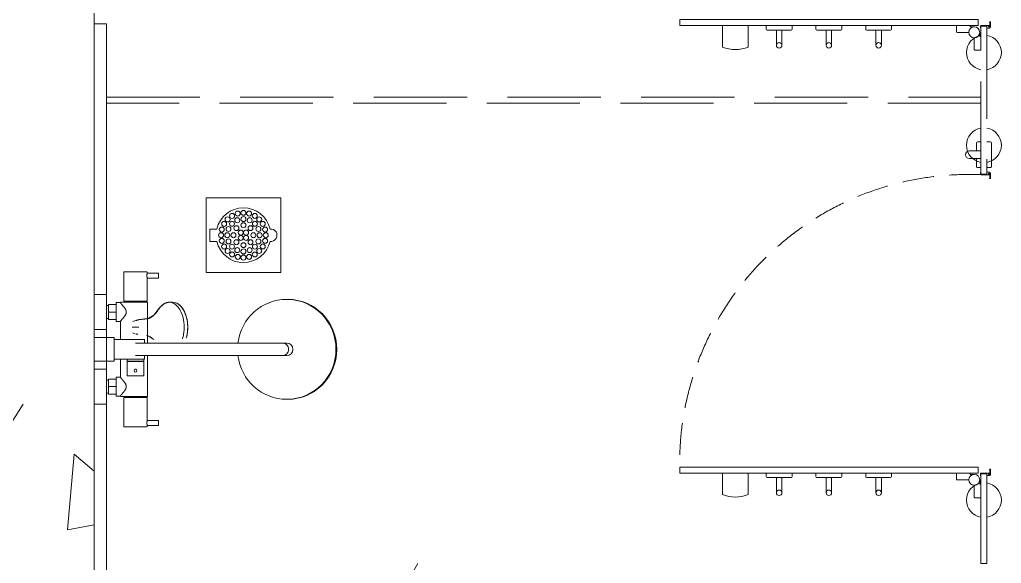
# Model space of a CAD drawing. Header units: millimetres. Extents: x -1834842 to 700335, y -490313101 to 518363.
# Drawn here: x -1241722 to -1239748, y 320934 to 322028 of the extents above; entities that cross this region are included whole.
import ezdxf

# ---------------------------------------------------------------- set-up
doc = ezdxf.new("R2010")
doc.units = ezdxf.units.MM
doc.header["$LTSCALE"] = 0.5
doc.linetypes.add('DASHED', pattern=[19.05, 12.7, -6.35])
doc.linetypes.add('IDA - Hidden 065', pattern=[537.5, 375, -162.5])
doc.layers.get('0').update_dxf_attribs({"color": 8})
for name, color, linetype, lineweight in [('0-1', 8, 'Continuous', 5), ('A-_WALL----_H-1', 7, 'Continuous', 9), ('A_--------_E-', 7, 'Continuous', 9)]:
    doc.layers.add(name, color=color, linetype=linetype, lineweight=lineweight)
doc.layers.add('0-LOWER ROOF', color=7, linetype='Continuous')
for name, color, linetype, lineweight, true_color in [('A-_DETA----_E-2', 6, 'IDA - Hidden 065', 9, 0xff00ff), ('A-_FLOR----_E', 6, 'Continuous', 9, 0xff00ff), ('A-_WALL----_H-2', 9, 'Continuous', 9, 0x808080), ('A-_WALLPRTN_E-1', 6, 'Continuous', 18, 0xff00ff), ('M-_SANIFIXR_E', 6, 'Continuous', 9, 0xff00ff)]:
    doc.layers.add(name, color=color, linetype=linetype, lineweight=lineweight, true_color=true_color)

# ---------------------------------------------------------------- blocks, each defined once
blk = doc.blocks.new('1599_DB_A_BLK3_1STGD_R21_rvt-2-BLK 2 LOWER ROOF PLAN')
at = {"color": 8}
for p, q in [((-166548.3, -29148.9), (-166548.3, -29105.9)), ((-166534.7, -29105.9), (-166482.7, -29105.9)), ((-166496.3, -29105.9), (-166496.3, -29148.9)), ((-166460.2, -29105.9), (-166460.2, -29112.9)), ((-166458.2, -29114.9), (-166410.2, -29114.9)), ((-166439.7, -29145.4), (-166439.7, -29114.9)), ((-166428.7, -29145.4), (-166428.7, -29114.9)), ((-166408.2, -29112.9), (-166408.2, -29105.9)), ((-166360.2, -29105.9), (-166360.2, -29112.9)), ((-166308.2, -29105.9), (-166360.2, -29105.9)), ((-166358.2, -29114.9), (-166310.2, -29114.9)), ((-166339.7, -29145.4), (-166339.7, -29114.9)), ((-166328.7, -29145.4), (-166328.7, -29114.9)), ((-166308.2, -29112.9), (-166308.2, -29105.9)), ((-166260.2, -29105.9), (-166260.2, -29112.9)), ((-166258.2, -29114.9), (-166210.2, -29114.9)), ((-166239.7, -29145.4), (-166239.7, -29114.9)), ((-166228.7, -29145.4), (-166228.7, -29114.9)), ((-166208.2, -29112.9), (-166208.2, -29105.9)), ((-166037.4, -29341.5), (-166037.4, -29358)), ((-166028.4, -29339.5), (-166035.4, -29339.5)), ((-166016.4, -29339.5), (-166009.4, -29339.5)), ((-166007.4, -29341.5), (-166007.4, -29389.5)), ((-166028.4, -29358), (-166051.9, -29358)), ((-166028.4, -29373), (-166051.9, -29373)), ((-166037.4, -29373), (-166037.4, -29389.5)), ((-166028.4, -29391.5), (-166035.4, -29391.5)), ((-166016.4, -29391.5), (-166009.4, -29391.5)), ((-166548.3, -30048.9), (-166548.3, -30005.9)), ((-166534.7, -30005.9), (-166482.7, -30005.9)), ((-166496.3, -30005.9), (-166496.3, -30048.9)), ((-166460.2, -30005.9), (-166460.2, -30012.9)), ((-166458.2, -30014.9), (-166410.2, -30014.9)), ((-166439.7, -30045.4), (-166439.7, -30014.9)), ((-166428.7, -30045.4), (-166428.7, -30014.9)), ((-166408.2, -30012.9), (-166408.2, -30005.9)), ((-166360.2, -30005.9), (-166360.2, -30012.9)), ((-166308.2, -30005.9), (-166360.2, -30005.9)), ((-166358.2, -30014.9), (-166310.2, -30014.9)), ((-166339.7, -30045.4), (-166339.7, -30014.9)), ((-166328.7, -30045.4), (-166328.7, -30014.9)), ((-166308.2, -30012.9), (-166308.2, -30005.9)), ((-166260.2, -30005.9), (-166260.2, -30012.9)), ((-166258.2, -30014.9), (-166210.2, -30014.9)), ((-166239.7, -30045.4), (-166239.7, -30014.9)), ((-166228.7, -30045.4), (-166228.7, -30014.9)), ((-166208.2, -30012.9), (-166208.2, -30005.9))]:
    blk.add_line(p, q, dxfattribs=at)
for points in [[(-166034.2, -29093.9), (-166634.2, -29093.9), (-166634.2, -29105.9), (-166034.2, -29105.9)], [(-166034.2, -29993.9), (-166634.2, -29993.9), (-166634.2, -30005.9), (-166034.2, -30005.9)]]:
    blk.add_lwpolyline(points, close=True, dxfattribs=at)
for points in [[(-166052.9, -29119.4), (-166075.9, -29119.4, -0.414214), (-166077.9, -29117.4), (-166077.9, -29105.9), (-166050.4, -29105.9), (-166050.4, -29108.3), (-166041.9, -29108.3)], [(-166041.9, -29130.4), (-166041.9, -29153.4, 0.414214), (-166039.9, -29155.4), (-166028.4, -29155.4), (-166028.4, -29127.9), (-166030.8, -29127.9), (-166030.8, -29119.4)], [(-166052.9, -30019.4), (-166075.9, -30019.4, -0.414214), (-166077.9, -30017.4), (-166077.9, -30005.9), (-166050.4, -30005.9), (-166050.4, -30008.3), (-166041.9, -30008.3)], [(-166041.9, -30030.4), (-166041.9, -30053.4, 0.414214), (-166039.9, -30055.4), (-166028.4, -30055.4), (-166028.4, -30027.9), (-166030.8, -30027.9), (-166030.8, -30019.4)]]:
    blk.add_lwpolyline(points, format="xyb", dxfattribs=at)
for points in [[(-166009.1, -29099.9, 0.291473), (-166010.2, -29098.1, 1), (-166010.7, -29099.1, -0.291473), (-166010.3, -29099.9), (-166010.3, -29107.6, -0.350085), (-166012.1, -29108.9, -1), (-166012.1, -29106.4), (-166012.1, -29105.9), (-166028.6, -29105.9, 0.414214), (-166029.1, -29106.4), (-166029.1, -29109.9, 0.327538), (-166028.4, -29110.9), (-166028.4, -29107.1), (-166016.4, -29107.1), (-166016.4, -29109.9, 0.414214), (-166015.4, -29110.9), (-166012.1, -29110.9, 0.414214), (-166009.1, -29107.9)], [(-166009.1, -29411.7, -0.291473), (-166010.2, -29413.5, -1), (-166010.7, -29412.5, 0.291473), (-166010.3, -29411.7), (-166010.3, -29404, 0.350085), (-166012.1, -29402.7, 1), (-166012.1, -29405.2), (-166012.1, -29405.7), (-166028.6, -29405.7, -0.414214), (-166029.1, -29405.2), (-166029.1, -29401.7, -0.327538), (-166028.4, -29400.7), (-166028.4, -29404.5), (-166016.4, -29404.5), (-166016.4, -29401.7, -0.414214), (-166015.4, -29400.7), (-166012.1, -29400.7, -0.414214), (-166009.1, -29403.7)], [(-166009.1, -29999.9, 0.291473), (-166010.2, -29998.1, 1), (-166010.7, -29999.1, -0.291473), (-166010.3, -29999.9), (-166010.3, -30007.6, -0.350085), (-166012.1, -30008.9, -1), (-166012.1, -30006.4), (-166012.1, -30005.9), (-166028.6, -30005.9, 0.414214), (-166029.1, -30006.4), (-166029.1, -30009.9, 0.327538), (-166028.4, -30010.9), (-166028.4, -30007.1), (-166016.4, -30007.1), (-166016.4, -30009.9, 0.414214), (-166015.4, -30010.9), (-166012.1, -30010.9, 0.414214), (-166009.1, -30007.9)]]:
    blk.add_lwpolyline(points, format="xyb", close=True, dxfattribs=at)
for centre, radius in [((-166041.9, -29119.4), 11), ((-166434.2, -29145.4), 5.5), ((-166334.2, -29145.4), 5.5), ((-166234.2, -29145.4), 5.5), ((-166041.9, -30019.4), 11), ((-166434.2, -30045.4), 5.5), ((-166334.2, -30045.4), 5.5), ((-166234.2, -30045.4), 5.5)]:
    blk.add_circle(centre, radius, dxfattribs=at)
for centre, radius, start, end in [((-166458.2, -29112.9), 2, 180, 270), ((-166410.2, -29112.9), 2, 270, 0), ((-166358.2, -29112.9), 2, 180, 270), ((-166310.2, -29112.9), 2, 270, 0), ((-166258.2, -29112.9), 2, 180, 270), ((-166210.2, -29112.9), 2, 270, 0), ((-166022.4, -29160), 35, 99.8709, 260.1291), ((-166022.4, -29160), 35, 279.8709, 80.1291), ((-166522.3, -29083.8), 70.1, 248.2289, 291.7711), ((-166022.4, -29346.5), 35, 99.8709, 260.1291), ((-166022.4, -29346.5), 35, 279.8709, 80.1291), ((-166035.4, -29341.5), 2, 90, 180), ((-166009.4, -29341.5), 2, 0, 90), ((-166051.9, -29365.5), 7.5, 90, 270), ((-166035.4, -29389.5), 2, 180, 270), ((-166009.4, -29389.5), 2, 270, 0), ((-166458.2, -30012.9), 2, 180, 270), ((-166410.2, -30012.9), 2, 270, 0), ((-166358.2, -30012.9), 2, 180, 270), ((-166310.2, -30012.9), 2, 270, 0), ((-166258.2, -30012.9), 2, 180, 270), ((-166210.2, -30012.9), 2, 270, 0), ((-166022.4, -30060), 35, 99.8709, 260.1291), ((-166022.4, -30060), 35, 279.8709, 80.1291), ((-166522.3, -29983.8), 70.1, 248.2289, 291.7711)]:
    blk.add_arc(centre, radius, start, end, dxfattribs=at)
at = {"color": 8, "linetype": 'DASHED', "ltscale": 10}
blk.add_arc((-166053.5, -29986), 580.8, 87.4769, 180.7806, dxfattribs=at)
at = {"layer": 'A-_DETA----_E-2', "color": 8}
for p, q in [((-166028.4, -29405.9), (-166028.4, -29105.9)), ((-166028.4, -29105.9), (-166016.4, -29105.9)), ((-166016.4, -29105.9), (-166016.4, -29405.9)), ((-167786.4, -29261.9), (-167786.4, -29249.9)), ((-167786.4, -29249.9), (-166028.4, -29249.9)), ((-166028.4, -29249.9), (-166028.4, -29261.9)), ((-166028.4, -29261.9), (-167786.4, -29261.9)), ((-166016.4, -29405.9), (-166028.4, -29405.9)), ((-166016.4, -30005.9), (-166028.4, -30005.9)), ((-166028.4, -30005.9), (-166028.4, -30187.4)), ((-166016.4, -30187.4), (-166016.4, -30005.9)), ((-166028.4, -30187.4), (-166016.4, -30187.4))]:
    blk.add_line(p, q, dxfattribs=at)
at = {"layer": 'A-_FLOR----_E', "color": 8}
blk.add_line((-167811.4, -27152.4), (-167811.4, -32402.4), dxfattribs=at)
at = {"layer": 'A-_WALL----_H-1', "color": 8}
blk.add_line((-167160.5, -30187.4), (-167183.8, -30227.7), dxfattribs=at)
at = {"layer": 'A-_WALL----_H-2', "color": 8}
for p, q in [((-167954.1, -29867.5), (-167999.1, -29938.2)), ((-167852, -29968), (-167865.3, -30119.9)), ((-167852, -29968), (-167811.4, -30002.1)), ((-167865.2, -30119.9), (-167811.4, -30109.9))]:
    blk.add_line(p, q, dxfattribs=at)
at = {"layer": 'A-_WALLPRTN_E-1', "color": 8}
for p, q in [((-167811.4, -26652.4), (-167811.4, -30162.4)), ((-167811.4, -29102.4), (-167811.4, -32402.4)), ((-167786.4, -29102.4), (-167811.4, -29102.4)), ((-167786.4, -32402.4), (-167786.4, -29102.4))]:
    blk.add_line(p, q, dxfattribs=at)
at = {"layer": 'A_--------_E-', "color": 8}
for p, q in [((-167782.4, -29668.9), (-167786.4, -29668.9)), ((-167746.9, -29659.9), (-167746.9, -29661.9)), ((-167709.9, -29661.9), (-167709.9, -29659.9)), ((-167424.3, -29656.4), (-167422.5, -29656.4)), ((-167767.4, -29681.9), (-167782.4, -29681.9)), ((-167786.4, -29694.9), (-167782.4, -29694.9)), ((-167733.9, -29723.9), (-167730, -29725.4)), ((-167702.8, -29729.8), (-167691.5, -29736.8)), ((-167743.4, -29781.4), (-167743.4, -29780.4)), ((-167713.4, -29780.4), (-167713.4, -29781.4)), ((-167786.4, -29818.9), (-167782.4, -29818.9)), ((-167782.4, -29844.9), (-167786.4, -29844.9)), ((-167767.4, -29831.9), (-167782.4, -29831.9)), ((-167746.9, -29853.9), (-167746.9, -29851.9)), ((-167709.9, -29851.9), (-167709.9, -29853.9)), ((-167422.5, -29857.4), (-167424.3, -29857.4))]:
    blk.add_line(p, q, dxfattribs=at)
at = {"layer": 'A_--------_E-', "color": 8, "flags": 128}
for points in [[(-167705.7, -29600.9), (-167728.4, -29600.9), (-167751.9, -29600.9), (-167751.9, -29659.9), (-167728.4, -29659.9), (-167704.9, -29659.9), (-167704.9, -29613.9), (-167682.4, -29613.9), (-167682.4, -29613.7)], [(-167682.4, -29604), (-167682.4, -29603.9), (-167682.4, -29604), (-167682.4, -29603.9), (-167704.9, -29603.9), (-167704.9, -29600.9)], [(-167682.4, -29603.9), (-167682.4, -29613.9), (-167682.4, -29613.7), (-167682.4, -29613.9)], [(-167767.4, -29696.9), (-167782.4, -29696.9), (-167782.4, -29681.9), (-167782.4, -29666.9), (-167767.4, -29666.9)], [(-167758.9, -29661.9), (-167758.9, -29662.7), (-167767.4, -29662.9), (-167767.4, -29700.9), (-167758.9, -29701.1), (-167758.9, -29737)], [(-167653.6, -29662.4), (-167655, -29662.3), (-167656.3, -29662.1), (-167657.6, -29662.1), (-167658.9, -29662), (-167660.2, -29661.9), (-167664.4, -29662.4), (-167668.6, -29663.8), (-167674.4, -29667.6), (-167680.5, -29673.9), (-167686.3, -29681.6), (-167687.7, -29683.4), (-167689.6, -29685.6), (-167691, -29687.2), (-167694.7, -29690.6), (-167695.6, -29691.2), (-167697, -29692.2), (-167700.8, -29694.2), (-167704.6, -29695.3), (-167714.2, -29696.3), (-167725.5, -29698.1), (-167733.9, -29700.8)], [(-167704.1, -29744.4), (-167704.4, -29661.9), (-167728.4, -29661.9)], [(-167630.9, -29703.7), (-167632.1, -29696.1), (-167633.9, -29689), (-167636.4, -29682.4), (-167639.5, -29676.6), (-167643.1, -29671.6), (-167647.1, -29667.6), (-167651.4, -29664.6), (-167656, -29662.8), (-167660.7, -29662.2), (-167671.7, -29665.6), (-167680.5, -29673.9), (-167681.6, -29675.4), (-167691.5, -29687.9), (-167702.8, -29695), (-167711, -29696), (-167716.8, -29696.6), (-167721, -29697.2), (-167724.2, -29697.8), (-167726.4, -29698.3), (-167727.8, -29698.8)], [(-167626.5, -29734.6), (-167624.1, -29723.9), (-167623.3, -29712.4), (-167624.1, -29700.9), (-167626.5, -29690.1), (-167630.1, -29680.8), (-167634.8, -29673.2), (-167640, -29667.7), (-167645.5, -29664.2), (-167651.8, -29662.5), (-167652, -29662.4), (-167659.5, -29661.9)], [(-167633.5, -29675.1), (-167635.6, -29672.3), (-167639.5, -29668.3)], [(-167626.2, -29691.2), (-167629, -29683.2), (-167631.2, -29678.9)], [(-167625.5, -29730.8), (-167624.8, -29727.7), (-167623.3, -29712.4), (-167624.8, -29697), (-167625.5, -29694)], [(-167721.5, -29712.4), (-167721.6, -29712.4), (-167730.2, -29712.4), (-167734.9, -29712.4)], [(-167727.8, -29725.9), (-167726.4, -29726.4), (-167724.2, -29727)], [(-167633.9, -29735.7), (-167632.1, -29728.6), (-167630.9, -29721.1)], [(-167771.4, -29736.9), (-167710.4, -29736.9), (-167710.4, -29744.3)], [(-167728.4, -29744.4), (-167728.3, -29744.4), (-167728.2, -29744.4), (-167728, -29744.4), (-167727.7, -29744.4), (-167727.4, -29744.4), (-167726.9, -29744.4), (-167726.4, -29744.4), (-167725.8, -29744.4), (-167725.2, -29744.4), (-167724.4, -29744.4), (-167723.6, -29744.4), (-167722.7, -29744.4), (-167721.8, -29744.4), (-167720.7, -29744.4), (-167719.6, -29744.4), (-167718.5, -29744.4), (-167717.3, -29744.4), (-167716, -29744.4), (-167714.6, -29744.4), (-167713.2, -29744.4), (-167711.7, -29744.4), (-167710.2, -29744.4), (-167708.7, -29744.4), (-167707, -29744.4), (-167705.4, -29744.4), (-167703.7, -29744.4), (-167701.9, -29744.4), (-167700.2, -29744.4), (-167698.3, -29744.4), (-167696.5, -29744.4), (-167694.6, -29744.4), (-167692.7, -29744.4), (-167690.8, -29744.4), (-167688.8, -29744.4), (-167686.9, -29744.4), (-167684.9, -29744.4), (-167682.9, -29744.4), (-167680.9, -29744.4), (-167678.9, -29744.4), (-167678.4, -29744.4), (-167482.4, -29744.4), (-167480.3, -29744.4), (-167478.3, -29744.4), (-167476.3, -29744.4), (-167474.3, -29744.4), (-167472.2, -29744.4), (-167470.3, -29744.4), (-167468.3, -29744.4), (-167466.3, -29744.4), (-167464.4, -29744.4), (-167462.5, -29744.4), (-167460.7, -29744.4), (-167458.8, -29744.4), (-167457.1, -29744.4), (-167455.3, -29744.4), (-167453.6, -29744.4), (-167451.9, -29744.4), (-167450.3, -29744.4), (-167448.8, -29744.4), (-167447.3, -29744.4), (-167445.8, -29744.4), (-167444.4, -29744.4), (-167443.1, -29744.4), (-167441.8, -29744.4), (-167440.6, -29744.4), (-167439.5, -29744.4), (-167438.4, -29744.4), (-167437.4, -29744.4), (-167436.5, -29744.4), (-167435.7, -29744.4), (-167434.9, -29744.4), (-167434.2, -29744.4), (-167433.6, -29744.4), (-167433, -29744.4), (-167432.9, -29744.4), (-167424.3, -29744.4)], [(-167695.6, -29733.6), (-167698.8, -29731.5), (-167701.6, -29730.2), (-167706, -29729.2)], [(-167710.4, -29769.5), (-167710.4, -29776.9), (-167771.4, -29776.9)], [(-167758.9, -29851.9), (-167758.9, -29851.1), (-167767.4, -29850.9), (-167767.4, -29812.9), (-167758.9, -29812.7), (-167758.9, -29776.7)], [(-167711.4, -29776.9), (-167711.4, -29780.4), (-167728.4, -29780.4), (-167745.4, -29780.4), (-167745.4, -29776.9)], [(-167727.9, -29769.4), (-167728.2, -29769.4), (-167728.3, -29769.4), (-167728.4, -29769.4)], [(-167728.4, -29769.4), (-167728.3, -29769.4), (-167728.2, -29769.4), (-167727.9, -29769.4), (-167727.6, -29769.4), (-167727.3, -29769.4), (-167726.8, -29769.4), (-167726.3, -29769.4), (-167725.7, -29769.4), (-167725, -29769.4), (-167724.2, -29769.4), (-167723.4, -29769.4), (-167722.5, -29769.4), (-167721.5, -29769.4), (-167720.4, -29769.4), (-167719.3, -29769.4), (-167718.2, -29769.4), (-167716.9, -29769.4), (-167715.6, -29769.4), (-167714.2, -29769.4), (-167712.8, -29769.4), (-167711.3, -29769.4), (-167709.8, -29769.4), (-167708.2, -29769.4), (-167706.6, -29769.4), (-167704.9, -29769.4), (-167703.2, -29769.4), (-167701.5, -29769.4), (-167699.7, -29769.4), (-167697.8, -29769.4), (-167696, -29769.4), (-167694.1, -29769.4), (-167692.2, -29769.4), (-167690.3, -29769.4), (-167688.3, -29769.4), (-167686.3, -29769.4), (-167684.4, -29769.4), (-167682.4, -29769.4), (-167680.4, -29769.4), (-167678.4, -29769.4), (-167482.4, -29769.4), (-167482, -29769.4), (-167480, -29769.4), (-167478, -29769.4), (-167476, -29769.4), (-167473.9, -29769.4), (-167471.9, -29769.4), (-167469.9, -29769.4), (-167468, -29769.4), (-167466, -29769.4), (-167464.1, -29769.4), (-167462.2, -29769.4), (-167460.4, -29769.4), (-167458.6, -29769.4), (-167456.8, -29769.4), (-167455, -29769.4), (-167453.3, -29769.4), (-167451.7, -29769.4), (-167450.1, -29769.4), (-167448.5, -29769.4), (-167447, -29769.4), (-167445.6, -29769.4), (-167444.2, -29769.4), (-167442.9, -29769.4), (-167441.6, -29769.4), (-167440.4, -29769.4), (-167439.3, -29769.4), (-167438.3, -29769.4), (-167437.3, -29769.4), (-167436.4, -29769.4), (-167435.5, -29769.4), (-167434.8, -29769.4), (-167434.1, -29769.4), (-167433.5, -29769.4), (-167432.9, -29769.4), (-167424.3, -29769.4)], [(-167704.1, -29769.4), (-167704.4, -29851.9), (-167728.4, -29851.9)], [(-167767.4, -29816.9), (-167782.4, -29816.9), (-167782.4, -29831.9), (-167782.4, -29846.9), (-167767.4, -29846.9)], [(-167705.7, -29912.9), (-167728.4, -29912.9), (-167751.9, -29912.9), (-167751.9, -29853.9), (-167728.4, -29853.9), (-167704.9, -29853.9), (-167704.9, -29899.9), (-167682.4, -29899.9), (-167682.4, -29900)], [(-167682.4, -29909.9), (-167682.4, -29899.9), (-167682.4, -29900), (-167682.4, -29899.9)], [(-167682.4, -29909.7), (-167682.4, -29909.9), (-167682.4, -29909.7), (-167682.4, -29909.9), (-167704.9, -29909.9), (-167704.9, -29912.9)]]:
    blk.add_lwpolyline(points, dxfattribs=at)
for points in [[(-167786.4, -29716.9), (-167786.4, -29646.9), (-167811.4, -29646.9), (-167811.4, -29716.9)], [(-167771.4, -29732.9), (-167771.4, -29780.9), (-167811.4, -29780.9), (-167811.4, -29732.9)], [(-167728.4, -29809.9), (-167745.4, -29809.9), (-167745.4, -29781.4), (-167728.4, -29781.4), (-167711.4, -29781.4), (-167711.4, -29809.9)], [(-167786.4, -29796.9), (-167786.4, -29866.9), (-167811.4, -29866.9), (-167811.4, -29796.9)]]:
    blk.add_lwpolyline(points, close=True, dxfattribs=at)
at = {"layer": 'A_--------_E-', "color": 8}
for start, end in [(90, 270), (270, 90)]:
    blk.add_arc((-167728.4, -29799.9), 3, start, end, dxfattribs=at)
for centre, major_axis, ratio, start_param, end_param in [((-167653.6, -29712.4), (0, 50), 0.603332, 4.712389, 6.283185), ((-167424.3, -29756.9), (0, 100.5), 0.984808, 0, 1.444986), ((-167424.3, -29756.9), (0, 100.5), 0.984808, 3.141593, 6.283185), ((-167422.5, -29756.9), (0, 100.5), 0.984808, 3.141593, 6.283185), ((-167653.6, -29712.4), (0, 50), 0.603332, 4.31969, 4.712389), ((-167424.3, -29756.9), (0, 12.5), 0.984808, 0, 0.150987), ((-167424.3, -29756.9), (0, 12.5), 0.984808, 3.141593, 6.283185), ((-167424.3, -29756.9), (0, 100.5), 0.984808, 1.696607, 3.141593), ((-167424.3, -29756.9), (0, 12.5), 0.984808, 2.990605, 3.141593)]:
    blk.add_ellipse(centre, major_axis=major_axis, ratio=ratio, start_param=start_param, end_param=end_param, dxfattribs=at)
for points, knots in [([(-167704.9, -29613.9), (-167704.9, -29613.9), (-167704.9, -29613.8), (-167704.9, -29613.6), (-167705, -29613.2), (-167705.1, -29612.7), (-167705.2, -29612.1), (-167705.3, -29611.4), (-167705.3, -29610.6), (-167705.4, -29609.7), (-167705.4, -29608.8), (-167705.4, -29608.1), (-167705.4, -29607.4), (-167705.3, -29606.5), (-167705.2, -29605.6), (-167705.1, -29604.9), (-167704.9, -29604.1), (-167704.9, -29603.9), (-167704.9, -29603.9)], [0, 0, 0, 0, 0.055556, 0.111111, 0.166667, 0.222222, 0.277778, 0.333333, 0.388889, 0.444444, 0.513889, 0.548611, 0.583333, 0.652778, 0.722222, 0.791667, 0.861111, 1, 1, 1, 1]), ([(-167753.6, -29661.9), (-167754.7, -29661.9), (-167756.8, -29661.9), (-167758.9, -29661.9), (-167758.9, -29661.9)], [0.0618589, 0.0618589, 0.0618589, 0.0618589, 0.07922757, 0.09897424, 0.09897424, 0.09897424, 0.09897424]), ([(-167758.9, -29661.9), (-167758.9, -29661.9), (-167756.5, -29661.9), (-167752.7, -29661.9), (-167745.8, -29661.9), (-167734.5, -29661.9), (-167728.4, -29661.9)], [0, 0, 0, 0, 0.01974667, 0.04180364, 0.07040511, 0.09897424, 0.09897424, 0.09897424, 0.09897424]), ([(-167758.9, -29662.7), (-167758.9, -29662.7), (-167758.8, -29662.9), (-167758.5, -29663.4), (-167758.3, -29663.8), (-167758.1, -29664.1), (-167757.8, -29664.4), (-167757.4, -29664.9), (-167756.8, -29665.6), (-167756.1, -29666.4), (-167755.6, -29666.9), (-167755.4, -29667.3), (-167755.1, -29667.6), (-167754.9, -29667.8), (-167754.6, -29668.2), (-167754.1, -29668.8), (-167753.4, -29669.6), (-167752.7, -29670.4), (-167752.2, -29671), (-167751.8, -29671.5), (-167751.5, -29671.9), (-167751.4, -29672.1), (-167751.2, -29672.3), (-167751.1, -29672.5), (-167751, -29672.7), (-167750.7, -29673.1), (-167750.2, -29673.7), (-167749.7, -29674.4), (-167749, -29675.4), (-167748.4, -29676.4), (-167748, -29677.3), (-167747.8, -29677.8), (-167747.6, -29678.3), (-167747.5, -29678.7), (-167747.4, -29679.3), (-167747.2, -29680.3), (-167747.2, -29681.9), (-167747.3, -29683.5), (-167747.4, -29684.5), (-167747.5, -29685.1), (-167747.6, -29685.5), (-167747.8, -29685.9), (-167748, -29686.5), (-167748.4, -29687.4), (-167749, -29688.4), (-167749.7, -29689.4), (-167750.3, -29690.1), (-167750.7, -29690.7), (-167751, -29691.1), (-167751.2, -29691.3), (-167751.3, -29691.5), (-167751.4, -29691.6), (-167751.5, -29691.9), (-167751.8, -29692.3), (-167752.2, -29692.8), (-167752.8, -29693.4), (-167753.4, -29694.2), (-167754.1, -29695), (-167754.7, -29695.6), (-167755, -29696), (-167755.2, -29696.2), (-167755.4, -29696.5), (-167755.7, -29696.8), (-167756.2, -29697.4), (-167756.8, -29698.2), (-167757.4, -29698.9), (-167757.8, -29699.4), (-167758.1, -29699.7), (-167758.3, -29700), (-167758.5, -29700.4), (-167758.9, -29700.9), (-167758.9, -29701.1), (-167758.9, -29701.1)], [-1, -1, -1, -1, -0.944444, -0.916667, -0.902778, -0.888889, -0.875, -0.861111, -0.833333, -0.805556, -0.791667, -0.784722, -0.777778, -0.770833, -0.763889, -0.75, -0.722222, -0.708333, -0.694444, -0.680556, -0.673611, -0.670139, -0.666667, -0.663194, -0.659722, -0.652778, -0.638889, -0.625, -0.611111, -0.583333, -0.569444, -0.5625, -0.555556, -0.548611, -0.541667, -0.527778, -0.5, -0.472222, -0.458333, -0.451389, -0.444444, -0.4375, -0.430556, -0.416667, -0.388889, -0.375, -0.361111, -0.347222, -0.340278, -0.336806, -0.333333, -0.329861, -0.326389, -0.319444, -0.305556, -0.291667, -0.277778, -0.25, -0.236111, -0.229167, -0.222222, -0.215278, -0.208333, -0.194444, -0.166667, -0.138889, -0.125, -0.111111, -0.097222, -0.083333, -0.055556, 0, 0, 0, 0]), ([(-167727.1, -29698.8), (-167726.8, -29698.7), (-167725.8, -29698.3), (-167723.6, -29697.7), (-167720.5, -29697.2), (-167717.1, -29696.7), (-167713.6, -29696.2), (-167711, -29696), (-167708.6, -29695.8), (-167706.6, -29695.6), (-167704.5, -29695.4), (-167702.5, -29695.1), (-167700.8, -29694.5), (-167699.5, -29693.9), (-167698.1, -29693.1), (-167696.2, -29692), (-167693.8, -29690.2), (-167690.8, -29687.8), (-167688.1, -29684.9), (-167685.6, -29681.8), (-167683.3, -29678.4), (-167681, -29675), (-167678.6, -29672), (-167675.4, -29668.5), (-167671.2, -29665.1), (-167665.8, -29662.5), (-167662.1, -29661.9), (-167660.2, -29661.9)], [0, 0, 0, 0, 0.1, 0.2, 0.3, 0.4, 0.45, 0.5, 0.525, 0.55, 0.575, 0.6, 0.6125, 0.625, 0.6375, 0.65, 0.675, 0.7, 0.725, 0.75, 0.775, 0.8, 0.825, 0.85, 0.9, 0.95, 1, 1, 1, 1]), ([(-167660.2, -29661.9), (-167660.3, -29661.9), (-167660.4, -29662), (-167660.6, -29662.2), (-167660.6, -29662.2), (-167660.7, -29662.2)], [-0.9879218, -0.9879218, -0.9879218, -0.9879218, -0.75, -0.5, 0, 0, 0, 0]), ([(-167653.2, -29662.8), (-167653.2, -29662.7), (-167653.3, -29662.6), (-167653.6, -29662.3), (-167653.7, -29662.4), (-167653.6, -29662.4)], [-1, -1, -1, -1, -0.875, -0.625, 0, 0, 0, 0]), ([(-167630.9, -29703.7), (-167630.7, -29705.4), (-167630.5, -29708.3), (-167630.4, -29711.2), (-167630.4, -29712.4)], [-1, -1, -1, -1, -0.4, 0, 0, 0, 0]), ([(-167630.4, -29712.4), (-167630.4, -29714.1), (-167630.5, -29717.1), (-167630.8, -29719.9), (-167630.9, -29721.1)], [-1, -1, -1, -1, -0.4, 0, 0, 0, 0]), ([(-167725.4, -29800.4), (-167725.4, -29800.2), (-167725.4, -29799.9), (-167725.4, -29799.5), (-167725.4, -29799.4), (-167725.4, -29799.4)], [0.4444444, 0.4444444, 0.4444444, 0.4444444, 0.5138889, 0.5486111, 0.5555556, 0.5555556, 0.5555556, 0.5555556]), ([(-167758.9, -29851.1), (-167758.9, -29851.1), (-167758.8, -29850.9), (-167758.5, -29850.4), (-167758.3, -29850), (-167758.1, -29849.7), (-167757.8, -29849.3), (-167757.4, -29848.8), (-167756.8, -29848.1), (-167756.1, -29847.4), (-167755.6, -29846.8), (-167755.4, -29846.5), (-167755.1, -29846.2), (-167754.9, -29845.9), (-167754.6, -29845.6), (-167754.1, -29844.9), (-167753.4, -29844.2), (-167752.7, -29843.4), (-167752.2, -29842.8), (-167751.8, -29842.2), (-167751.5, -29841.8), (-167751.4, -29841.6), (-167751.2, -29841.4), (-167751.1, -29841.3), (-167751, -29841.1), (-167750.7, -29840.7), (-167750.2, -29840.1), (-167749.7, -29839.4), (-167749, -29838.4), (-167748.4, -29837.4), (-167748, -29836.4), (-167747.8, -29835.9), (-167747.6, -29835.5), (-167747.5, -29835.1), (-167747.4, -29834.5), (-167747.2, -29833.4), (-167747.2, -29831.9), (-167747.3, -29830.3), (-167747.4, -29829.2), (-167747.5, -29828.7), (-167747.6, -29828.2), (-167747.8, -29827.8), (-167748, -29827.3), (-167748.4, -29826.3), (-167749, -29825.3), (-167749.7, -29824.4), (-167750.3, -29823.6), (-167750.7, -29823.1), (-167751, -29822.7), (-167751.2, -29822.4), (-167751.3, -29822.3), (-167751.4, -29822.1), (-167751.5, -29821.9), (-167751.8, -29821.5), (-167752.2, -29821), (-167752.8, -29820.3), (-167753.4, -29819.6), (-167754.1, -29818.8), (-167754.7, -29818.2), (-167755, -29817.8), (-167755.2, -29817.5), (-167755.4, -29817.3), (-167755.7, -29816.9), (-167756.2, -29816.3), (-167756.8, -29815.6), (-167757.4, -29814.9), (-167757.8, -29814.4), (-167758.1, -29814), (-167758.3, -29813.7), (-167758.5, -29813.4), (-167758.9, -29812.9), (-167758.9, -29812.7), (-167758.9, -29812.7)], [-1, -1, -1, -1, -0.944444, -0.916667, -0.902778, -0.888889, -0.875, -0.861111, -0.833333, -0.805556, -0.791667, -0.784722, -0.777778, -0.770833, -0.763889, -0.75, -0.722222, -0.708333, -0.694444, -0.680556, -0.673611, -0.670139, -0.666667, -0.663194, -0.659722, -0.652778, -0.638889, -0.625, -0.611111, -0.583333, -0.569444, -0.5625, -0.555556, -0.548611, -0.541667, -0.527778, -0.5, -0.472222, -0.458333, -0.451389, -0.444444, -0.4375, -0.430556, -0.416667, -0.388889, -0.375, -0.361111, -0.347222, -0.340278, -0.336806, -0.333333, -0.329861, -0.326389, -0.319444, -0.305556, -0.291667, -0.277778, -0.25, -0.236111, -0.229167, -0.222222, -0.215278, -0.208333, -0.194444, -0.166667, -0.138889, -0.125, -0.111111, -0.097222, -0.083333, -0.055556, 0, 0, 0, 0]), ([(-167753.6, -29851.9), (-167754.7, -29851.9), (-167756.8, -29851.9), (-167758.9, -29851.9), (-167758.9, -29851.9)], [0.0618589, 0.0618589, 0.0618589, 0.0618589, 0.07922757, 0.09897424, 0.09897424, 0.09897424, 0.09897424]), ([(-167758.9, -29851.9), (-167758.9, -29851.9), (-167756.5, -29851.9), (-167752.7, -29851.9), (-167745.8, -29851.9), (-167734.5, -29851.9), (-167728.4, -29851.9)], [0, 0, 0, 0, 0.01974667, 0.04180364, 0.07040511, 0.09897424, 0.09897424, 0.09897424, 0.09897424]), ([(-167704.9, -29899.9), (-167704.9, -29899.9), (-167704.9, -29899.9), (-167704.9, -29900.1), (-167705, -29900.5), (-167705.1, -29901), (-167705.2, -29901.6), (-167705.3, -29902.4), (-167705.3, -29903.2), (-167705.4, -29904.1), (-167705.4, -29904.9), (-167705.4, -29905.6), (-167705.4, -29906.3), (-167705.3, -29907.2), (-167705.2, -29908.1), (-167705.1, -29908.9), (-167704.9, -29909.6), (-167704.9, -29909.9), (-167704.9, -29909.9)], [0, 0, 0, 0, 0.055556, 0.111111, 0.166667, 0.222222, 0.277778, 0.333333, 0.388889, 0.444444, 0.513889, 0.548611, 0.583333, 0.652778, 0.722222, 0.791667, 0.861111, 1, 1, 1, 1])]:
    blk.add_open_spline(points, degree=3, knots=knots, dxfattribs=at)
for points in [[(-167758.7, -29661.9), (-167758.8, -29661.9), (-167758.9, -29661.9), (-167758.9, -29661.9)], [(-167758.9, -29661.9), (-167758.9, -29661.9), (-167758.8, -29661.9), (-167758.7, -29661.9)], [(-167723.5, -29727), (-167724.3, -29726.8), (-167725.8, -29726.4), (-167726.8, -29726.1), (-167727.1, -29725.9)], [(-167623.5, -29712.4), (-167623.5, -29712.4), (-167623.5, -29712.4), (-167623.4, -29712.4)], [(-167623.5, -29712.4), (-167623.5, -29712.4), (-167623.5, -29712.4), (-167623.4, -29712.4)], [(-167623.4, -29712.4), (-167623.4, -29712.4), (-167623.4, -29712.4), (-167623.4, -29712.4)], [(-167623.4, -29712.4), (-167623.4, -29712.4), (-167623.4, -29712.4), (-167623.4, -29712.4)], [(-167434.6, -29744.5), (-167434.1, -29744.4), (-167433.5, -29744.4), (-167432.9, -29744.4)], [(-167432.9, -29744.4), (-167431.3, -29744.4), (-167428.1, -29745), (-167424.1, -29747.8), (-167421.3, -29752), (-167420.4, -29756.9), (-167421.3, -29761.8), (-167424.1, -29765.9), (-167428.1, -29768.7), (-167431.3, -29769.4), (-167432.9, -29769.4)], [(-167432.9, -29769.4), (-167433.5, -29769.4), (-167434.1, -29769.3), (-167434.6, -29769.3)], [(-167728.4, -29796.9), (-167728.6, -29796.9), (-167728.9, -29796.9), (-167729.2, -29797), (-167729.4, -29797.1)], [(-167727.3, -29797.1), (-167727.7, -29796.9), (-167728, -29796.9), (-167728.4, -29796.9)], [(-167758.7, -29851.9), (-167758.8, -29851.9), (-167758.9, -29851.9), (-167758.9, -29851.9)], [(-167758.9, -29851.9), (-167758.9, -29851.9), (-167758.8, -29851.9), (-167758.7, -29851.9)]]:
    blk.add_open_spline(points, degree=3, dxfattribs=at)
at = {"layer": 'M-_SANIFIXR_E', "color": 8}
for p, q in [((-167436.4, -29452.4), (-167586.4, -29452.4)), ((-167586.4, -29452.4), (-167586.4, -29602.4)), ((-167436.4, -29602.4), (-167436.4, -29452.4)), ((-167564.9, -29514.9), (-167578.9, -29514.9)), ((-167578.9, -29514.9), (-167578.9, -29539.9)), ((-167578.9, -29539.9), (-167564.9, -29539.9)), ((-167586.4, -29602.4), (-167436.4, -29602.4))]:
    blk.add_line(p, q, dxfattribs=at)
for centre in [(-167543.2, -29495.6), (-167534.2, -29488.6), (-167522.8, -29483.8), (-167511.4, -29482.4), (-167511.4, -29494.9), (-167500, -29483.8), (-167488.6, -29488.5), (-167479.6, -29495.6), (-167554.9, -29516), (-167550.2, -29504.6), (-167541.4, -29514.9), (-167534.4, -29504.4), (-167525.5, -29513.2), (-167523.8, -29497.3), (-167511.4, -29507.4), (-167498.9, -29497.3), (-167497.2, -29513.2), (-167488.4, -29504.4), (-167481.3, -29514.9), (-167472.6, -29504.6), (-167467.8, -29516), (-167556.4, -29527.4), (-167543.9, -29527.4), (-167531.4, -29527.4), (-167516.7, -29522.1), (-167516.7, -29532.7), (-167506.1, -29522.1), (-167506.1, -29532.7), (-167491.4, -29527.4), (-167478.9, -29527.4), (-167466.4, -29527.4), (-167554.9, -29538.8), (-167550.2, -29550.2), (-167541.4, -29539.8), (-167534.4, -29550.4), (-167525.5, -29541.5), (-167511.4, -29547.4), (-167497.2, -29541.5), (-167488.4, -29550.4), (-167481.3, -29539.8), (-167472.5, -29550.1), (-167467.8, -29538.7), (-167543.2, -29559.2), (-167534.1, -29566.2), (-167523.8, -29557.4), (-167522.7, -29570.9), (-167511.4, -29559.9), (-167511.4, -29572.4), (-167500, -29570.9), (-167498.9, -29557.4), (-167488.6, -29566.2), (-167479.6, -29559.2)]:
    blk.add_circle(centre, 5, dxfattribs=at)
for centre, radius, start, end in [((-167511.4, -29527.4), 55, 13.05, 166.8634), ((-167456.4, -29527.4), 12.5, 263.475, 96.525), ((-167511.4, -29527.4), 55, 193.1366, 346.95)]:
    blk.add_arc(centre, radius, start, end, dxfattribs=at)
blk = doc.blocks.new('BLK2-LOWER ROOF')
at = {"layer": '0-1'}
blk.add_blockref('1599_DB_A_BLK3_1STGD_R21_rvt-2-BLK 2 LOWER ROOF PLAN', (89296.6, 0), dxfattribs=at)

msp = doc.modelspace()

# ---------------------------------------------------------------- block references
at = {"layer": '0-LOWER ROOF', "color": 6}
msp.add_blockref('BLK2-LOWER ROOF', (-1163057.1, 351121.7), dxfattribs=at)

doc.saveas('drawing.dxf')
